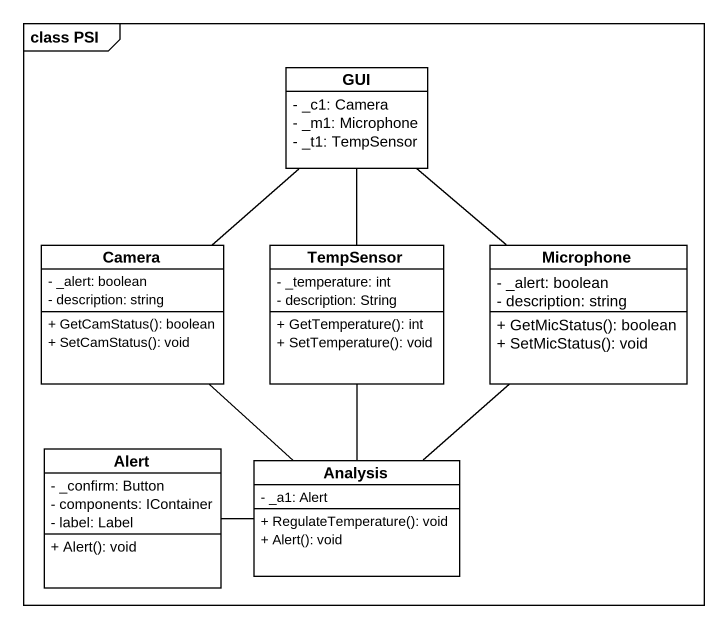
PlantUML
@startuml
mainframe class PSI
hide circle
hide empty members
skinparam classAttributeIconSize 0
class GUI {
  - _c1: Camera
  - _m1: Microphone
  - _t1: TempSensor
}
class Camera {
  - _alert: boolean
  - description: string
  + GetCamStatus(): boolean
  + SetCamStatus(): void
}
class TempSensor {
  - _temperature: int
  - description: String
  + GetTemperature(): int
  + SetTemperature(): void
}
class Microphone {
  - _alert: boolean
  - description: string
  + GetMicStatus(): boolean
  + SetMicStatus(): void
}
class Alert {
  - _confirm: Button
  - components: IContainer
  - label: Label
  + Alert(): void
}
class Analysis {
  - _a1: Alert
  + RegulateTemperature(): void
  + Alert(): void
}
Camera -up- GUI
Camera -- Analysis
TempSensor -up- GUI
TempSensor -- Analysis
Microphone -up- GUI
Microphone -- Analysis
Alert -right- Analysis
@enduml
